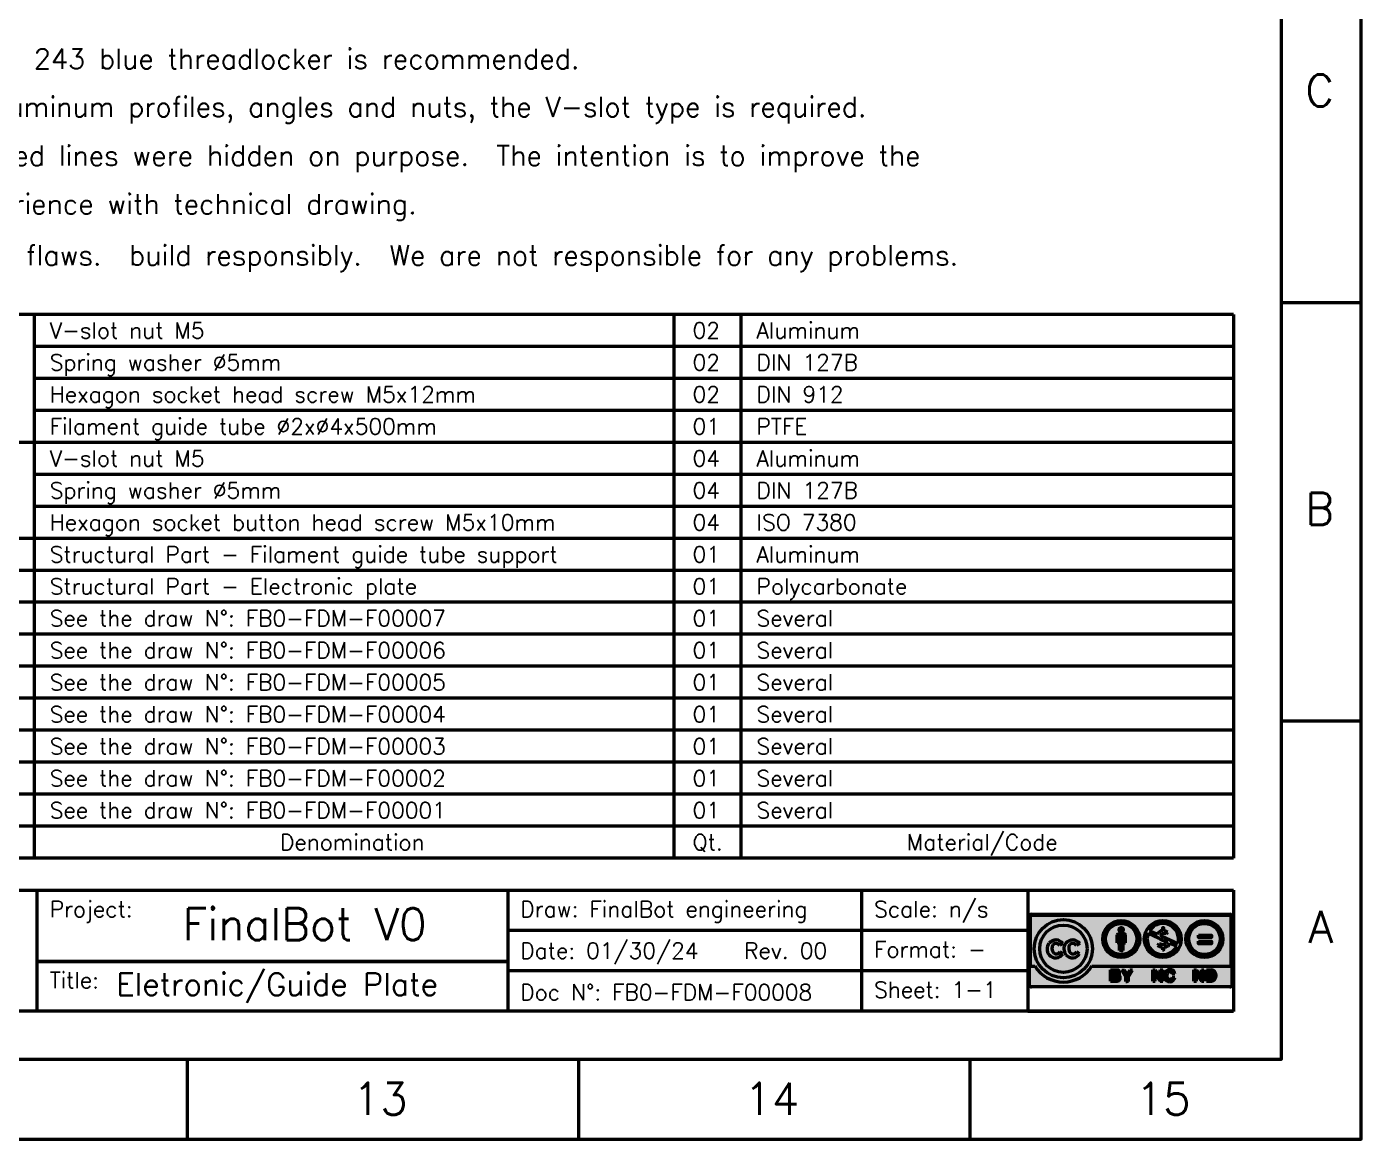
# Model space of a CAD drawing. Extents: x 21664 to 23500, y -5995 to -4166.
# Drawn here: x 23082.5 to 23499.7, y -5994.9 to -5647.1 of the extents above; entities that cross this region are included whole.
import ezdxf

# ---------------------------------------------------------------- set-up
doc = ezdxf.new("R2010")
doc.units = 0
doc.layers.add('Cotas', color=90, linetype='Continuous')
doc.layers.add('Peças Usinadas', color=120, linetype='Continuous', lineweight=50)
doc.styles.get("Standard").update_dxf_attribs({"font": 'romans.shx'})

# ---------------------------------------------------------------- blocks, each defined once
blk = doc.blocks.new('Logo CC')
at = {"layer": 'Peças Usinadas'}
h = blk.add_hatch(color=252, dxfattribs=at)
h.dxf.hatch_style = 1
h.paths.add_polyline_path([(20.48, 4.9, 0.414214), (20.04, 5.34), (-17.19, 5.34, 0.414214), (-17.63, 4.9), (-17.63, -7.85, 0.414214), (-17.19, -8.29), (20.04, -8.29, 0.414214), (20.48, -7.85), (20.48, 4.9)])
h.paths.add_polyline_path([(-16.56, -4.37), (-17.44, -4.37), (-17.44, 4.9, -0.414214), (-17.19, 5.15), (20.04, 5.15, -0.414214), (20.29, 4.9), (20.29, -4.37), (-5.84, -4.37, -0.563159), (-16.56, -4.37)], flags=16)
h.paths.add_polyline_path([(-16.67, -1.12, -1), (-5.73, -1.12, -1), (-16.67, -1.12)], flags=0)
h.paths.add_polyline_path([(-2.34, -5.06), (-1.12, -5.06, -0.661969), (-0.86, -6.06, -0.788457), (-1.09, -7.22), (-2.34, -7.22), (-2.34, -5.06)], flags=16)
h.paths.add_polyline_path([(-0.23, -5.14), (0.26, -5.14), (0.76, -5.98), (1.27, -5.14), (1.76, -5.14), (1, -6.41), (1, -7.27), (0.76, -7.27), (0.53, -7.27), (0.53, -6.41), (-0.23, -5.14)], flags=16)
h.paths.add_polyline_path([(5.57, -5.1), (6.05, -5.1), (6.97, -6.44), (6.97, -5.1), (7.45, -5.1), (7.45, -7.21), (6.97, -7.21), (6.05, -5.87), (6.05, -7.23), (5.57, -7.23), (5.57, -5.1)], flags=16)
h.paths.add_polyline_path([(7.82, -5.75, -0.213732), (8.48, -5.08, -0.134698), (9.1, -5.09, -0.397759), (9.71, -5.83), (9.24, -5.83, 0.6511), (8.35, -5.62, 0.22418), (8.31, -6.58, 0.699149), (9.24, -6.54), (9.71, -6.54, -0.390337), (8.8, -7.31, -0.329081), (7.83, -6.65, -0.166195), (7.82, -5.75)], flags=16)
h.paths.add_polyline_path([(13.29, -5.1), (13.77, -5.1), (14.7, -6.44), (14.7, -5.1), (15.18, -5.1), (15.18, -7.21), (14.7, -7.21), (13.77, -5.87), (13.77, -7.23), (13.29, -7.23), (13.29, -5.1)], flags=16)
h.paths.add_polyline_path([(15.66, -5.1), (16.59, -5.1, -0.863396), (16.59, -7.21), (15.66, -7.21), (15.66, -5.1)], flags=16)
h.paths.add_polyline_path([(16.02, -5.45), (16.59, -5.45, -0.611418), (16.59, -6.9), (16.02, -6.9), (16.02, -5.45)], flags=0)
h.paths.add_polyline_path([(-1.84, -5.45), (-1.29, -5.45, -0.888745), (-1.29, -5.94), (-1.84, -5.94), (-1.84, -5.45)], flags=0)
h.paths.add_polyline_path([(-1.84, -6.36), (-1.21, -6.36, -0.888745), (-1.21, -6.85), (-1.84, -6.85), (-1.84, -6.36)], flags=0)
h.paths.add_polyline_path([(-6.76, -1.12, -1), (-15.64, -1.12, -1), (-6.76, -1.12)], flags=0)
h.paths.add_polyline_path([(3.13, 0.69, -1), (-3.81, 0.69, -1), (3.13, 0.69)], flags=0)
h.paths.add_polyline_path([(2.59, 0.69, -1), (-3.27, 0.69, -1), (2.59, 0.69)], flags=0)
h.paths.add_polyline_path([(-1.12, 1.44, -0.414214), (-0.92, 1.64), (-0.34, 1.64), (0.23, 1.64, -0.414213), (0.43, 1.44), (0.43, 0), (0, 0), (0, -1.46), (-0.34, -1.46), (-0.69, -1.46), (-0.69, 0), (-1.12, 0), (-1.12, 1.44)], flags=0)
h.paths.add_polyline_path([(10.93, 0.69, -1), (3.99, 0.69, -1), (10.93, 0.69)], flags=0)
h.paths.add_polyline_path([(4.75, 1.8), (6.66, 0.93, 0.109981), (8.05, 0.21, -0.673703), (8.15, -0.15, -0.259108), (6.78, -0.18), (6.51, -0.48, 0.155874), (7.39, -0.85), (7.39, -1.33), (7.63, -1.33), (7.63, -0.85, 0.142846), (8.46, -0.56, 0.147289), (8.76, -0.04), (10.07, -0.64, -0.962523), (4.75, 1.8)], flags=0)
h.paths.add_polyline_path([(7.33, 1.73, -0.154068), (8.15, 1.66), (8.43, 1.96, 0.096441), (7.63, 2.24), (7.63, 2.76), (7.39, 2.76), (7.39, 2.26, 0.305146), (6.45, 1.57), (4.97, 2.24, -0.876811), (10.26, -0.18), (7.26, 1.21, -0.730169), (7.33, 1.73)], flags=0)
h.paths.add_polyline_path([(18.73, 0.69, -1), (11.79, 0.69, -1), (18.73, 0.69)], flags=0)
h.paths.add_polyline_path([(18.19, 0.69, -1), (12.33, 0.69, -1), (18.19, 0.69)], flags=0)
h.paths.add_polyline_path([(14.14, 1.43), (16.6, 1.43), (16.6, 0.97), (14.14, 0.97), (14.14, 1.43)], flags=0)
h.paths.add_polyline_path([(-11.27, -0.18), (-11.88, -0.53, 0.450891), (-13.11, -0.33, 0.349848), (-13.01, -1.97, 0.361747), (-11.79, -1.71), (-11.3, -2.06, -0.517788), (-13.86, -2.29, -0.339698), (-13.89, -0.09, -0.489965), (-11.27, -0.18)], flags=0)
h.paths.add_polyline_path([(-8.12, -0.18), (-8.73, -0.53, 0.450891), (-9.96, -0.33, 0.349848), (-9.86, -1.97, 0.361747), (-8.64, -1.71), (-8.15, -2.06, -0.517788), (-10.71, -2.29, -0.339698), (-10.74, -0.09, -0.489965), (-8.12, -0.18)], flags=0)
h.paths.add_polyline_path([(14.14, 0.28), (16.6, 0.28), (16.6, -0.19), (14.14, -0.19), (14.14, 0.28)], flags=0)
h.paths.add_polyline_path([(0.05, 2.45, -1), (-0.74, 2.45, -1), (0.05, 2.45)], flags=0)
h = blk.add_hatch(color=254, dxfattribs=at)
h.dxf.hatch_style = 1
h.paths.add_polyline_path([(20.29, 4.9, 0.414214), (20.04, 5.15), (-17.19, 5.15, 0.414214), (-17.44, 4.9), (-17.44, -4.37), (-16.56, -4.37, 0.563159), (-5.84, -4.37), (20.29, -4.37), (20.29, 4.9)])
h.paths.add_polyline_path([(-5.73, -1.12, -1), (-16.67, -1.12, -1), (-5.73, -1.12)], flags=16)
h.paths.add_polyline_path([(-6.76, -1.12, -1), (-15.64, -1.12, -1), (-6.76, -1.12)], flags=0)
h.paths.add_polyline_path([(3.13, 0.69, -1), (-3.81, 0.69, -1), (3.13, 0.69)], flags=16)
h.paths.add_polyline_path([(2.59, 0.69, -1), (-3.27, 0.69, -1), (2.59, 0.69)], flags=0)
h.paths.add_polyline_path([(-1.12, 1.44, -0.414214), (-0.92, 1.64), (-0.34, 1.64), (0.23, 1.64, -0.414213), (0.43, 1.44), (0.43, 0), (0, 0), (0, -1.46), (-0.34, -1.46), (-0.69, -1.46), (-0.69, 0), (-1.12, 0), (-1.12, 1.44)], flags=0)
h.paths.add_polyline_path([(10.93, 0.69, -1), (3.99, 0.69, -1), (10.93, 0.69)], flags=16)
h.paths.add_polyline_path([(4.75, 1.8), (6.66, 0.93, 0.109981), (8.05, 0.21, -0.673703), (8.15, -0.15, -0.259108), (6.78, -0.18), (6.51, -0.48, 0.155874), (7.39, -0.85), (7.39, -1.33), (7.63, -1.33), (7.63, -0.85, 0.142846), (8.46, -0.56, 0.147289), (8.76, -0.04), (10.07, -0.64, -0.962523), (4.75, 1.8)], flags=0)
h.paths.add_polyline_path([(7.33, 1.73, -0.154068), (8.15, 1.66), (8.43, 1.96, 0.096441), (7.63, 2.24), (7.63, 2.76), (7.39, 2.76), (7.39, 2.26, 0.305146), (6.45, 1.57), (4.97, 2.24, -0.876811), (10.26, -0.18), (7.26, 1.21, -0.730169), (7.33, 1.73)], flags=0)
h.paths.add_polyline_path([(18.73, 0.69, -1), (11.79, 0.69, -1), (18.73, 0.69)], flags=16)
h.paths.add_polyline_path([(18.19, 0.69, -1), (12.33, 0.69, -1), (18.19, 0.69)], flags=0)
h.paths.add_polyline_path([(14.14, 1.43), (16.6, 1.43), (16.6, 0.97), (14.14, 0.97), (14.14, 1.43)], flags=0)
h.paths.add_polyline_path([(-11.27, -0.18), (-11.88, -0.53, 0.450891), (-13.11, -0.33, 0.349848), (-13.01, -1.97, 0.361747), (-11.79, -1.71), (-11.3, -2.06, -0.517788), (-13.86, -2.29, -0.339698), (-13.89, -0.09, -0.489965), (-11.27, -0.18)], flags=0)
h.paths.add_polyline_path([(-8.12, -0.18), (-8.73, -0.53, 0.450891), (-9.96, -0.33, 0.349848), (-9.86, -1.97, 0.361747), (-8.64, -1.71), (-8.15, -2.06, -0.517788), (-10.71, -2.29, -0.339698), (-10.74, -0.09, -0.489965), (-8.12, -0.18)], flags=0)
h.paths.add_polyline_path([(14.14, 0.28), (16.6, 0.28), (16.6, -0.19), (14.14, -0.19), (14.14, 0.28)], flags=0)
h.paths.add_polyline_path([(0.05, 2.45, -1), (-0.74, 2.45, -1), (0.05, 2.45)], flags=0)
h = blk.add_hatch(color=252, dxfattribs=at)
h.dxf.hatch_style = 1
h.paths.add_polyline_path([(-5.73, -1.12, 1), (-16.67, -1.12, 1), (-5.73, -1.12)])
h.paths.add_polyline_path([(-15.64, -1.12, -1), (-6.76, -1.12, -1), (-15.64, -1.12)], flags=16)
h.paths.add_polyline_path([(-13.89, -0.09, -0.489965), (-11.27, -0.18), (-11.88, -0.53, 0.450891), (-13.11, -0.33, 0.349848), (-13.01, -1.97, 0.361747), (-11.79, -1.71), (-11.3, -2.06, -0.517788), (-13.86, -2.29, -0.339698), (-13.89, -0.09)], flags=0)
h.paths.add_polyline_path([(-10.74, -0.09, -0.489965), (-8.12, -0.18), (-8.73, -0.53, 0.450891), (-9.96, -0.33, 0.349848), (-9.86, -1.97, 0.361747), (-8.64, -1.71), (-8.15, -2.06, -0.517788), (-10.71, -2.29, -0.339698), (-10.74, -0.09)], flags=0)
h = blk.add_hatch(color=7, dxfattribs=at)
h.dxf.hatch_style = 1
h.paths.add_polyline_path([(-6.76, -1.12, 1), (-15.64, -1.12, 1), (-6.76, -1.12)])
h.paths.add_polyline_path([(-13.89, -0.09, -0.489965), (-11.27, -0.18), (-11.88, -0.53, 0.450891), (-13.11, -0.33, 0.349848), (-13.01, -1.97, 0.361747), (-11.79, -1.71), (-11.3, -2.06, -0.517788), (-13.86, -2.29, -0.339698), (-13.89, -0.09)], flags=16)
h.paths.add_polyline_path([(-10.74, -0.09, -0.489965), (-8.12, -0.18), (-8.73, -0.53, 0.450891), (-9.96, -0.33, 0.349848), (-9.86, -1.97, 0.361747), (-8.64, -1.71), (-8.15, -2.06, -0.517788), (-10.71, -2.29, -0.339698), (-10.74, -0.09)], flags=16)
h = blk.add_hatch(color=252, dxfattribs=at)
h.dxf.hatch_style = 1
h.paths.add_polyline_path([(3.13, 0.69, 1), (-3.81, 0.69, 1), (3.13, 0.69)])
h.paths.add_polyline_path([(2.59, 0.69, -1), (-3.27, 0.69, -1), (2.59, 0.69)], flags=16)
h.paths.add_polyline_path([(-0.92, 1.64), (-0.34, 1.64), (0.23, 1.64, -0.414213), (0.43, 1.44), (0.43, 0), (0, 0), (0, -1.46), (-0.34, -1.46), (-0.69, -1.46), (-0.69, 0), (-1.12, 0), (-1.12, 1.44, -0.414214), (-0.92, 1.64)], flags=0)
h.paths.add_polyline_path([(0.05, 2.45, -1), (-0.74, 2.45, -1), (0.05, 2.45)], flags=0)
h = blk.add_hatch(color=7, dxfattribs=at)
h.dxf.hatch_style = 1
h.paths.add_polyline_path([(2.59, 0.69, 1), (-3.27, 0.69, 1), (2.59, 0.69)])
h.paths.add_polyline_path([(-0.92, 1.64), (-0.34, 1.64), (0.23, 1.64, -0.414213), (0.43, 1.44), (0.43, 0), (0, 0), (0, -1.46), (-0.34, -1.46), (-0.69, -1.46), (-0.69, 0), (-1.12, 0), (-1.12, 1.44, -0.414214), (-0.92, 1.64)], flags=16)
h.paths.add_polyline_path([(0.05, 2.45, -1), (-0.74, 2.45, -1), (0.05, 2.45)], flags=16)
h = blk.add_hatch(color=252, dxfattribs=at)
h.dxf.hatch_style = 1
h.paths.add_polyline_path([(0.05, 2.45, 1), (-0.74, 2.45, 1), (0.05, 2.45)])
h = blk.add_hatch(color=252, dxfattribs=at)
h.dxf.hatch_style = 1
h.paths.add_polyline_path([(10.93, 0.69, 1), (3.99, 0.69, 1), (10.93, 0.69)])
h.paths.add_polyline_path([(4.75, 1.8), (6.66, 0.93, 0.109981), (8.05, 0.21, -0.673703), (8.15, -0.15, -0.259108), (6.78, -0.18), (6.51, -0.48, 0.155874), (7.39, -0.85), (7.39, -1.33), (7.63, -1.33), (7.63, -0.85, 0.142846), (8.46, -0.56, 0.147289), (8.76, -0.04), (10.07, -0.64, -0.962523), (4.75, 1.8)], flags=16)
h.paths.add_polyline_path([(10.26, -0.18), (7.26, 1.21, -0.730169), (7.33, 1.73, -0.154068), (8.15, 1.66), (8.43, 1.96, 0.096441), (7.63, 2.24), (7.63, 2.76), (7.39, 2.76), (7.39, 2.26, 0.305146), (6.45, 1.57), (4.97, 2.24, -0.876811), (10.26, -0.18)], flags=16)
h = blk.add_hatch(color=7, dxfattribs=at)
h.dxf.hatch_style = 1
h.paths.add_polyline_path([(7.39, 2.76), (7.63, 2.76), (7.63, 2.24, -0.096441), (8.43, 1.96), (8.15, 1.66, 0.154068), (7.33, 1.73, 0.730169), (7.26, 1.21), (10.26, -0.18, 0.876811), (4.97, 2.24), (6.45, 1.57, -0.305146), (7.39, 2.26), (7.39, 2.76)])
h = blk.add_hatch(color=252, dxfattribs=at)
h.dxf.hatch_style = 1
h.paths.add_polyline_path([(18.73, 0.69, 1), (11.79, 0.69, 1), (18.73, 0.69)])
h.paths.add_polyline_path([(18.19, 0.69, -1), (12.33, 0.69, -1), (18.19, 0.69)], flags=16)
h.paths.add_polyline_path([(14.14, 1.43), (16.6, 1.43), (16.6, 0.97), (14.14, 0.97), (14.14, 1.43)], flags=0)
h.paths.add_polyline_path([(14.14, 0.28), (16.6, 0.28), (16.6, -0.19), (14.14, -0.19), (14.14, 0.28)], flags=0)
h = blk.add_hatch(color=7, dxfattribs=at)
h.dxf.hatch_style = 1
h.paths.add_polyline_path([(12.33, 0.69, 1), (18.19, 0.69, 1), (12.33, 0.69)])
h.paths.add_polyline_path([(14.14, 1.43), (16.6, 1.43), (16.6, 0.97), (14.14, 0.97), (14.14, 1.43)], flags=16)
h.paths.add_polyline_path([(14.14, 0.28), (16.6, 0.28), (16.6, -0.19), (14.14, -0.19), (14.14, 0.28)], flags=16)
h = blk.add_hatch(color=252, dxfattribs=at)
h.dxf.hatch_style = 1
h.paths.add_polyline_path([(-11.3, -2.06), (-11.79, -1.71, -0.361747), (-13.01, -1.97, -0.349848), (-13.11, -0.33, -0.450891), (-11.88, -0.53), (-11.27, -0.18, 0.489965), (-13.89, -0.09, 0.339698), (-13.86, -2.29, 0.517788), (-11.3, -2.06)])
h = blk.add_hatch(color=252, dxfattribs=at)
h.dxf.hatch_style = 1
h.paths.add_polyline_path([(-8.15, -2.06), (-8.64, -1.71, -0.361747), (-9.86, -1.97, -0.349848), (-9.96, -0.33, -0.450891), (-8.73, -0.53), (-8.12, -0.18, 0.489965), (-10.74, -0.09, 0.339698), (-10.71, -2.29, 0.517788), (-8.15, -2.06)])
h = blk.add_hatch(color=252, dxfattribs=at)
h.dxf.hatch_style = 1
h.paths.add_polyline_path([(0.43, 1.44, 0.414214), (0.23, 1.64), (-0.34, 1.64), (-0.92, 1.64, 0.414214), (-1.12, 1.44), (-1.12, 0), (-0.69, 0), (-0.69, -1.46), (-0.34, -1.46), (0, -1.46), (0, 0), (0.43, 0), (0.43, 1.44)])
h = blk.add_hatch(color=7, dxfattribs=at)
h.dxf.hatch_style = 1
h.paths.add_polyline_path([(6.66, 0.93), (4.75, 1.8, 0.962523), (10.07, -0.64), (8.76, -0.04, -0.147289), (8.46, -0.56, -0.142846), (7.63, -0.85), (7.63, -1.33), (7.39, -1.33), (7.39, -0.85, -0.155874), (6.51, -0.48), (6.78, -0.18, 0.259108), (8.15, -0.15, 0.673703), (8.05, 0.21, -0.109981), (6.66, 0.93)])
h = blk.add_hatch(color=252, dxfattribs=at)
h.dxf.hatch_style = 1
h.paths.add_polyline_path([(16.6, 1.43), (14.14, 1.43), (14.14, 0.97), (16.6, 0.97), (16.6, 1.43)])
h = blk.add_hatch(color=252, dxfattribs=at)
h.dxf.hatch_style = 1
h.paths.add_polyline_path([(16.6, 0.28), (14.14, 0.28), (14.14, -0.19), (16.6, -0.19), (16.6, 0.28)])
h = blk.add_hatch(color=7, dxfattribs=at)
h.dxf.hatch_style = 1
h.paths.add_polyline_path([(-0.86, -6.06, 0.661969), (-1.12, -5.06), (-2.34, -5.06), (-2.34, -7.22), (-1.09, -7.22, 0.788457), (-0.86, -6.06)])
h.paths.add_polyline_path([(-1.84, -5.45), (-1.29, -5.45, -0.888745), (-1.29, -5.94), (-1.84, -5.94), (-1.84, -5.45)], flags=16)
h.paths.add_polyline_path([(-1.84, -6.36), (-1.21, -6.36, -0.888745), (-1.21, -6.85), (-1.84, -6.85), (-1.84, -6.36)], flags=16)
h = blk.add_hatch(color=252, dxfattribs=at)
h.dxf.hatch_style = 1
h.paths.add_polyline_path([(-1.29, -5.45), (-1.84, -5.45), (-1.84, -5.94), (-1.29, -5.94, 0.888745), (-1.29, -5.45)])
h = blk.add_hatch(color=252, dxfattribs=at)
h.dxf.hatch_style = 1
h.paths.add_polyline_path([(-1.21, -6.36), (-1.84, -6.36), (-1.84, -6.85), (-1.21, -6.85, 0.888745), (-1.21, -6.36)])
h = blk.add_hatch(color=7, dxfattribs=at)
h.dxf.hatch_style = 1
h.paths.add_polyline_path([(1.76, -5.14), (1.27, -5.14), (0.76, -5.98), (0.26, -5.14), (-0.23, -5.14), (0.53, -6.41), (0.53, -7.27), (0.76, -7.27), (1, -7.27), (1, -6.41), (1.76, -5.14)])
h = blk.add_hatch(color=7, dxfattribs=at)
h.dxf.hatch_style = 1
h.paths.add_polyline_path([(7.45, -5.1), (6.97, -5.1), (6.97, -6.44), (6.05, -5.1), (5.57, -5.1), (5.57, -7.23), (6.05, -7.23), (6.05, -5.87), (6.97, -7.21), (7.45, -7.21), (7.45, -5.1)])
h = blk.add_hatch(color=7, dxfattribs=at)
h.dxf.hatch_style = 1
h.paths.add_polyline_path([(9.71, -6.54), (9.24, -6.54, -0.699149), (8.31, -6.58, -0.22418), (8.35, -5.62, -0.6511), (9.24, -5.83), (9.71, -5.83, 0.397759), (9.1, -5.09, 0.134698), (8.48, -5.08, 0.213732), (7.82, -5.75, 0.166195), (7.83, -6.65, 0.329081), (8.8, -7.31, 0.390337), (9.71, -6.54)])
h = blk.add_hatch(color=7, dxfattribs=at)
h.dxf.hatch_style = 1
h.paths.add_polyline_path([(15.18, -5.1), (14.7, -5.1), (14.7, -6.44), (13.77, -5.1), (13.29, -5.1), (13.29, -7.23), (13.77, -7.23), (13.77, -5.87), (14.7, -7.21), (15.18, -7.21), (15.18, -5.1)])
h = blk.add_hatch(color=7, dxfattribs=at)
h.dxf.hatch_style = 1
h.paths.add_polyline_path([(16.59, -5.1), (15.66, -5.1), (15.66, -7.21), (16.59, -7.21, 0.863396), (16.59, -5.1)])
h.paths.add_polyline_path([(16.02, -5.45), (16.59, -5.45, -0.611418), (16.59, -6.9), (16.02, -6.9), (16.02, -5.45)], flags=16)
h = blk.add_hatch(color=252, dxfattribs=at)
h.dxf.hatch_style = 1
h.paths.add_polyline_path([(16.59, -5.45), (16.02, -5.45), (16.02, -6.9), (16.59, -6.9, 0.611418), (16.59, -5.45)])
for p, q in [((-17.85, 9.83), (-17.85, -12.87)), ((-17.85, 9.83), (20.69, 9.83)), ((20.69, 9.83), (20.69, -12.87)), ((20.69, -12.87), (-17.85, -12.87))]:
    blk.add_line(p, q, dxfattribs=at)
at = {"layer": 'Peças Usinadas', "color": 252}
for p, q in [((-17.19, 5.34), (20.04, 5.34)), ((-17.19, 5.15), (20.04, 5.15)), ((-17.63, 4.9), (-17.63, -7.85)), ((-17.44, 4.9), (-17.44, -4.37)), ((20.29, -4.37), (20.29, 4.9)), ((20.48, -7.85), (20.48, 4.9)), ((-1.12, 0), (-1.12, 1.44)), ((-0.69, 0), (-1.12, 0)), ((-0.92, 1.64), (-0.34, 1.64)), ((-0.69, -1.46), (-0.69, 0)), ((0.23, 1.64), (-0.34, 1.64)), ((0, 0), (0.43, 0)), ((0, -1.46), (0, 0)), ((0.43, 0), (0.43, 1.44)), ((4.75, 1.8), (6.66, 0.93)), ((4.97, 2.24), (6.45, 1.57)), ((7.26, 1.21), (10.26, -0.18)), ((8.15, 1.66), (8.43, 1.96)), ((-11.27, -0.18), (-11.88, -0.53)), ((-11.3, -2.06), (-11.79, -1.71)), ((-8.12, -0.18), (-8.73, -0.53)), ((-8.15, -2.06), (-8.64, -1.71)), ((-0.34, -1.46), (-0.69, -1.46)), ((-0.34, -1.46), (0, -1.46)), ((6.51, -0.48), (6.78, -0.18)), ((8.76, -0.04), (10.07, -0.64)), ((-17.44, -4.37), (-16.56, -4.37)), ((-5.84, -4.37), (20.29, -4.37)), ((-2.34, -5.06), (-1.12, -5.06)), ((-2.34, -7.22), (-2.34, -5.06)), ((-2.34, -7.22), (-1.09, -7.22)), ((-1.84, -5.94), (-1.84, -5.45)), ((-1.84, -5.45), (-1.29, -5.45)), ((-1.84, -5.94), (-1.29, -5.94)), ((-1.84, -6.36), (-1.21, -6.36)), ((-1.84, -6.85), (-1.84, -6.36)), ((-1.84, -6.85), (-1.21, -6.85)), ((-0.23, -5.14), (0.26, -5.14)), ((0.53, -6.41), (-0.23, -5.14)), ((0.76, -5.98), (0.26, -5.14)), ((0.53, -7.27), (0.53, -6.41)), ((0.53, -7.27), (0.76, -7.27)), ((0.76, -5.98), (1.27, -5.14)), ((1, -7.27), (0.76, -7.27)), ((1, -6.41), (1.76, -5.14)), ((1, -7.27), (1, -6.41)), ((1.76, -5.14), (1.27, -5.14)), ((5.57, -5.1), (6.05, -5.1)), ((5.57, -7.23), (5.57, -5.1)), ((5.57, -7.23), (6.05, -7.23)), ((6.05, -5.1), (6.97, -6.44)), ((6.05, -5.87), (6.97, -7.21)), ((6.05, -7.23), (6.05, -5.87)), ((6.97, -6.44), (6.97, -5.1)), ((6.97, -5.1), (7.45, -5.1)), ((6.97, -7.21), (7.45, -7.21)), ((7.45, -7.21), (7.45, -5.1)), ((9.24, -5.83), (9.71, -5.83)), ((9.24, -6.54), (9.71, -6.54)), ((13.29, -5.1), (13.77, -5.1)), ((13.29, -7.23), (13.29, -5.1)), ((13.29, -7.23), (13.77, -7.23)), ((13.77, -5.1), (14.7, -6.44)), ((13.77, -5.87), (14.7, -7.21)), ((13.77, -7.23), (13.77, -5.87)), ((14.7, -6.44), (14.7, -5.1)), ((14.7, -5.1), (15.18, -5.1)), ((14.7, -7.21), (15.18, -7.21)), ((15.18, -7.21), (15.18, -5.1)), ((15.66, -5.1), (16.59, -5.1)), ((15.66, -7.21), (15.66, -5.1)), ((15.66, -7.21), (16.59, -7.21)), ((16.59, -5.45), (16.02, -5.45)), ((16.02, -6.9), (16.02, -5.45)), ((16.59, -6.9), (16.02, -6.9)), ((20.04, -8.29), (-17.19, -8.29))]:
    blk.add_line(p, q, dxfattribs=at)
at = {"layer": 'Peças Usinadas', "color": 252, "flags": 128}
for points in [[(7.63, 2.24), (7.63, 2.76), (7.39, 2.76), (7.39, 2.26)], [(7.39, -1.33), (7.63, -1.33), (7.63, -0.85)], [(7.39, -0.85), (7.39, -1.33)]]:
    blk.add_lwpolyline(points, dxfattribs=at)
for points in [[(14.14, 1.43), (16.6, 1.43), (16.6, 0.97), (14.14, 0.97)], [(14.14, 0.28), (16.6, 0.28), (16.6, -0.19), (14.14, -0.19)]]:
    blk.add_lwpolyline(points, close=True, dxfattribs=at)
at = {"layer": 'Peças Usinadas', "color": 252}
for centre, radius in [((-11.2, -1.12), 5.47), ((-11.2, -1.12), 4.44), ((-0.34, 0.69), 3.47), ((-0.34, 0.69), 2.93), ((-0.35, 2.45), 0.394), ((7.46, 0.69), 3.47), ((15.26, 0.69), 3.47), ((15.26, 0.69), 2.93)]:
    blk.add_circle(centre, radius, dxfattribs=at)
for centre, radius, start, end in [((-17.19, 4.9), 0.44, 90, 180), ((-17.19, 4.9), 0.25, 90, 180), ((20.04, 4.9), 0.44, 360, 90), ((20.04, 4.9), 0.25, 360, 90), ((7.46, 0.69), 2.93, 342.9005, 147.879), ((-12.61, -1.14), 1.65, 35.899, 140.312), ((-9.46, -1.14), 1.65, 35.899, 140.312), ((-0.92, 1.44), 0.2, 90, 180), ((0.23, 1.44), 0.2, 360, 90), ((7.46, 0.69), 2.93, 157.5777, 333.2017), ((7.43, 1.22), 1.04, 92.4066, 160.2839), ((8.98, 3.7), 3.61, 230.0829, 255.1878), ((7.38, 1.46), 0.274, 100.5329, 245.0759), ((7.64, 0.38), 1.38, 67.9424, 102.9766), ((7.31, 0.05), 2.22, 59.7313, 81.7659), ((8.03, 0.01), 0.197, 307.7598, 83.633), ((-12.44, -1.17), 1.81, 143.2776, 218.3278), ((-12.66, -1.27), 1.57, 220.4297, 329.9279), ((-12.03, -1.08), 1.32, 145.1635, 222.2927), ((-12.59, -0.97), 0.834, 32.2581, 129.3387), ((-12.56, -1.11), 0.977, 242.5501, 322.0999), ((-9.29, -1.17), 1.81, 143.2776, 218.3278), ((-9.51, -1.27), 1.57, 220.4297, 329.9279), ((-8.88, -1.08), 1.32, 145.1635, 222.2927), ((-9.44, -0.97), 0.834, 32.2581, 129.3387), ((-9.41, -1.11), 0.977, 242.5501, 322.0999), ((7.53, 0.72), 1.58, 229.3802, 264.8188), ((7.44, 1.08), 1.41, 242.197, 300.3024), ((7.53, 0.72), 1.58, 273.4515, 305.9694), ((7.75, 0.21), 1.05, 312.6699, 346.185), ((-11.2, -1.12), 6.26, 211.2271, 328.7729), ((-1.32, -5.69), 0.246, 276.7421, 83.2579), ((-1.24, -6.61), 0.246, 276.7421, 83.2579), ((-1.2, -5.61), 0.563, 307.4065, 81.4197), ((-1.11, -6.61), 0.605, 272.1182, 65.1353), ((9.14, -6.19), 1.39, 161.3638, 199.108), ((8.89, -6.15), 1.14, 111.2202, 159.478), ((8.76, -6.32), 0.992, 199.5295, 272.3911), ((9.34, -6.14), 1.12, 152.4639, 203.0066), ((8.77, -6.39), 0.498, 202.1633, 342.0005), ((8.75, -5.93), 0.504, 10.3325, 142.6051), ((8.78, -6.21), 1.17, 74.3385, 105.0244), ((8.84, -6.43), 0.878, 267.2945, 352.5847), ((9.01, -5.79), 0.705, 356.0828, 82.8454), ((16.43, -6.15), 1.06, 278.3856, 81.6144), ((16.22, -6.17), 0.813, 297.1152, 62.8848), ((-17.19, -7.85), 0.44, 180, 270), ((20.04, -7.85), 0.44, 270, 360)]:
    blk.add_arc(centre, radius, start, end, dxfattribs=at)
blk = doc.blocks.new('Logo CC 2')
at = {"layer": 'Peças Usinadas', "xscale": 1.666839599609375, "yscale": 1.666839599609375, "zscale": 1.666839599609375}
blk.add_blockref('Logo CC', (-0.72, 0), dxfattribs=at)

msp = doc.modelspace()

# ---------------------------------------------------------------- linework, layer by layer
at = {"layer": 'Peças Usinadas'}
for p, q in [((23459.73, -5737.07), (22993.12, -5737.07)), ((23084.78, -5737.07), (23084.78, -5907.07)), ((23459.73, -5737.07), (23084.78, -5737.07)), ((23284.78, -5737.07), (23284.78, -5907.07)), ((23305.78, -5737.07), (23305.78, -5907.07)), ((23459.73, -5737.07), (23459.73, -5907.07)), ((23499.73, -5733.48), (23474.73, -5733.48)), ((23459.73, -5747.07), (23084.78, -5747.07)), ((23459.73, -5757.07), (23084.78, -5757.07)), ((23459.73, -5767.07), (23084.78, -5767.07)), ((23459.73, -5777.07), (22993.12, -5777.07)), ((23459.73, -5787.07), (23084.78, -5787.07)), ((23459.73, -5797.07), (23084.78, -5797.07)), ((23459.73, -5807.07), (22993.12, -5807.07)), ((23459.73, -5817.07), (22993.12, -5817.07)), ((23459.73, -5827.07), (22993.12, -5827.07)), ((23459.73, -5827.07), (23013.78, -5827.07)), ((23459.73, -5837.07), (22993.12, -5837.07)), ((23459.73, -5847.07), (22993.12, -5847.07)), ((23459.73, -5857.07), (22993.12, -5857.07)), ((23499.73, -5864.19), (23474.73, -5864.19)), ((23459.73, -5867.07), (22993.12, -5867.07)), ((23459.73, -5877.07), (22993.12, -5877.07)), ((23459.73, -5887.07), (22993.12, -5887.07)), ((23459.73, -5897.07), (22993.12, -5897.07)), ((23459.73, -5907.07), (22993.12, -5907.07)), ((22994.09, -5917.07), (23459.73, -5917.07)), ((23085.75, -5939.29), (23085.75, -5917.07)), ((23232.88, -5917.07), (23232.88, -5939.29)), ((23343.5, -5917.07), (23343.5, -5954.91)), ((23395.5, -5917.07), (23395.5, -5954.91)), ((23459.73, -5917.07), (23459.73, -5954.91)), ((23395.5, -5929.69), (23232.88, -5929.69)), ((23232.88, -5939.29), (23085.75, -5939.29)), ((23085.75, -5939.29), (23232.88, -5939.29)), ((23085.75, -5954.91), (23085.75, -5939.29)), ((23232.88, -5939.29), (23232.88, -5954.91)), ((23395.5, -5942.3), (23232.88, -5942.3)), ((23459.73, -5954.91), (22994.09, -5954.91)), ((23474.73, -5969.91), (23474.73, -5954.91)), ((23132.59, -5969.91), (23132.59, -5994.91)), ((23254.97, -5969.91), (23254.97, -5994.91)), ((23377.35, -5969.91), (23377.35, -5994.91))]:
    msp.add_line(p, q, dxfattribs=at)
at = {"layer": 'Peças Usinadas', "flags": 128}
msp.add_lwpolyline([(21664, -5994.91), (23499.73, -5994.91), (23499.73, -4687.76), (21664, -4687.76)], close=True, dxfattribs=at)
msp.add_lwpolyline([(21689, -5969.91), (23474.73, -5969.91), (23474.73, -4712.76), (21689, -4712.76), (21689, -5969.91)], dxfattribs=at)

# ---------------------------------------------------------------- block references
at = {"layer": 'Peças Usinadas'}
msp.add_blockref('Logo CC 2', (23425.96, -5933.46), dxfattribs=at)

# ---------------------------------------------------------------- texts
at = {"layer": 'Cotas', "color": 1}
for s, p in [('- For all screws and nuts, the use of Loctite 243 blue threadlocker is recommended.', (22884.33, -5660.32)), ('- It is not recommended to use common aluminum profiles, angles and nuts, the V-slot type is required.', (22884.33, -5675.32)), ('- The representation of the center and dashed lines were hidden on purpose.  The intention is to improve the', (22884.33, -5690.58)), ('understanding of users who have no experience with technical drawing.', (22897.95, -5705.69)), ('- This project is a prototype so it may have flaws.  build responsibly.  We are not responsible for any problems.', (22884.33, -5721.73))]:
    msp.add_text(s, height=6.25, dxfattribs=at).set_placement(p)
at = {"layer": 'Cotas'}
for s, height, p in [('C', 10, (23482.21, -5672.08)), ('V-slot nut M5', 5, (23089.66, -5744.57)), ('02', 5, (23290.66, -5744.57)), ('Aluminum', 5, (23310.66, -5744.57)), ('Spring washer %%c5mm', 5, (23089.66, -5754.57)), ('02', 5, (23290.66, -5754.57)), ('DIN 127B', 5, (23310.66, -5754.57)), ('Hexagon socket head screw M5x12mm', 5, (23089.66, -5764.57)), ('02', 5, (23290.66, -5764.57)), ('DIN 912', 5, (23310.66, -5764.57)), ('Filament guide tube %%c2x%%c4x500mm', 5, (23089.66, -5774.57)), ('01', 5, (23290.66, -5774.57)), ('PTFE', 5, (23310.66, -5774.57)), ('V-slot nut M5', 5, (23089.66, -5784.57)), ('04', 5, (23290.66, -5784.57)), ('Aluminum', 5, (23310.66, -5784.57)), ('Spring washer %%c5mm', 5, (23089.66, -5794.57)), ('04', 5, (23290.66, -5794.57)), ('DIN 127B', 5, (23310.66, -5794.57)), ('B', 10, (23482.21, -5802.8)), ('Hexagon socket button head screw M5x10mm', 5, (23089.66, -5804.57)), ('04', 5, (23290.66, -5804.57)), ('ISO 7380', 5, (23310.66, -5804.57)), ('Structural Part - Filament guide tube support', 5, (23089.66, -5814.57)), ('01', 5, (23290.66, -5814.57)), ('Aluminum', 5, (23310.66, -5814.57)), ('Structural Part - Electronic plate', 5, (23089.66, -5824.57)), ('01', 5, (23290.66, -5824.57)), ('Polycarbonate', 5, (23310.66, -5824.57)), ('See the draw N°: FB0-FDM-F00007', 5, (23089.66, -5834.57)), ('01', 5, (23290.66, -5834.57)), ('Several', 5, (23310.66, -5834.57)), ('See the draw N°: FB0-FDM-F00006', 5, (23089.66, -5844.57)), ('01', 5, (23290.66, -5844.57)), ('Several', 5, (23310.66, -5844.57)), ('See the draw N°: FB0-FDM-F00005', 5, (23089.66, -5854.57)), ('01', 5, (23290.66, -5854.57)), ('Several', 5, (23310.66, -5854.57)), ('See the draw N°: FB0-FDM-F00004', 5, (23089.66, -5864.57)), ('01', 5, (23290.66, -5864.57)), ('Several', 5, (23310.66, -5864.57)), ('See the draw N°: FB0-FDM-F00003', 5, (23089.66, -5874.57)), ('01', 5, (23290.66, -5874.57)), ('Several', 5, (23310.66, -5874.57)), ('See the draw N°: FB0-FDM-F00002', 5, (23089.66, -5884.57)), ('01', 5, (23290.66, -5884.57)), ('Several', 5, (23310.66, -5884.57)), ('See the draw N°: FB0-FDM-F00001', 5, (23089.66, -5894.57)), ('01', 5, (23290.66, -5894.57)), ('Several', 5, (23310.66, -5894.57)), ('Denomination', 5, (23161.66, -5904.57)), ('Qt.', 5, (23290.66, -5904.57)), ('Material/Code', 5, (23357.66, -5904.57)), ('Project:', 5, (23089.66, -5925.46)), ('Draw: FinalBot engineering', 5, (23236.79, -5925.46)), ('Scale: n/s', 5, (23347.4, -5925.46)), ('FinalBot V0', 10, (23131.19, -5932.67)), ('A', 10, (23483.21, -5933.51)), ('Date: 01/30/24', 5, (23236.79, -5938.46)), ('Rev. 00', 5, (23306.79, -5938.46)), ('Format: -', 5, (23347.4, -5938.07)), ('Eletronic/Guide Plate', 7, (23110.52, -5949.94)), ('Title:', 5, (23089.66, -5947.68)), ('Sheet: 1-1', 5, (23347.4, -5950.68)), ('Doc N°: FB0-FDM-F00008', 5, (23236.79, -5951.46)), ('13', 10, (23184.45, -5987.22)), ('14', 10, (23306.83, -5987.22)), ('15', 10, (23429.21, -5987.22))]:
    msp.add_text(s, height=height, dxfattribs=at).set_placement(p)

doc.saveas('drawing.dxf')
